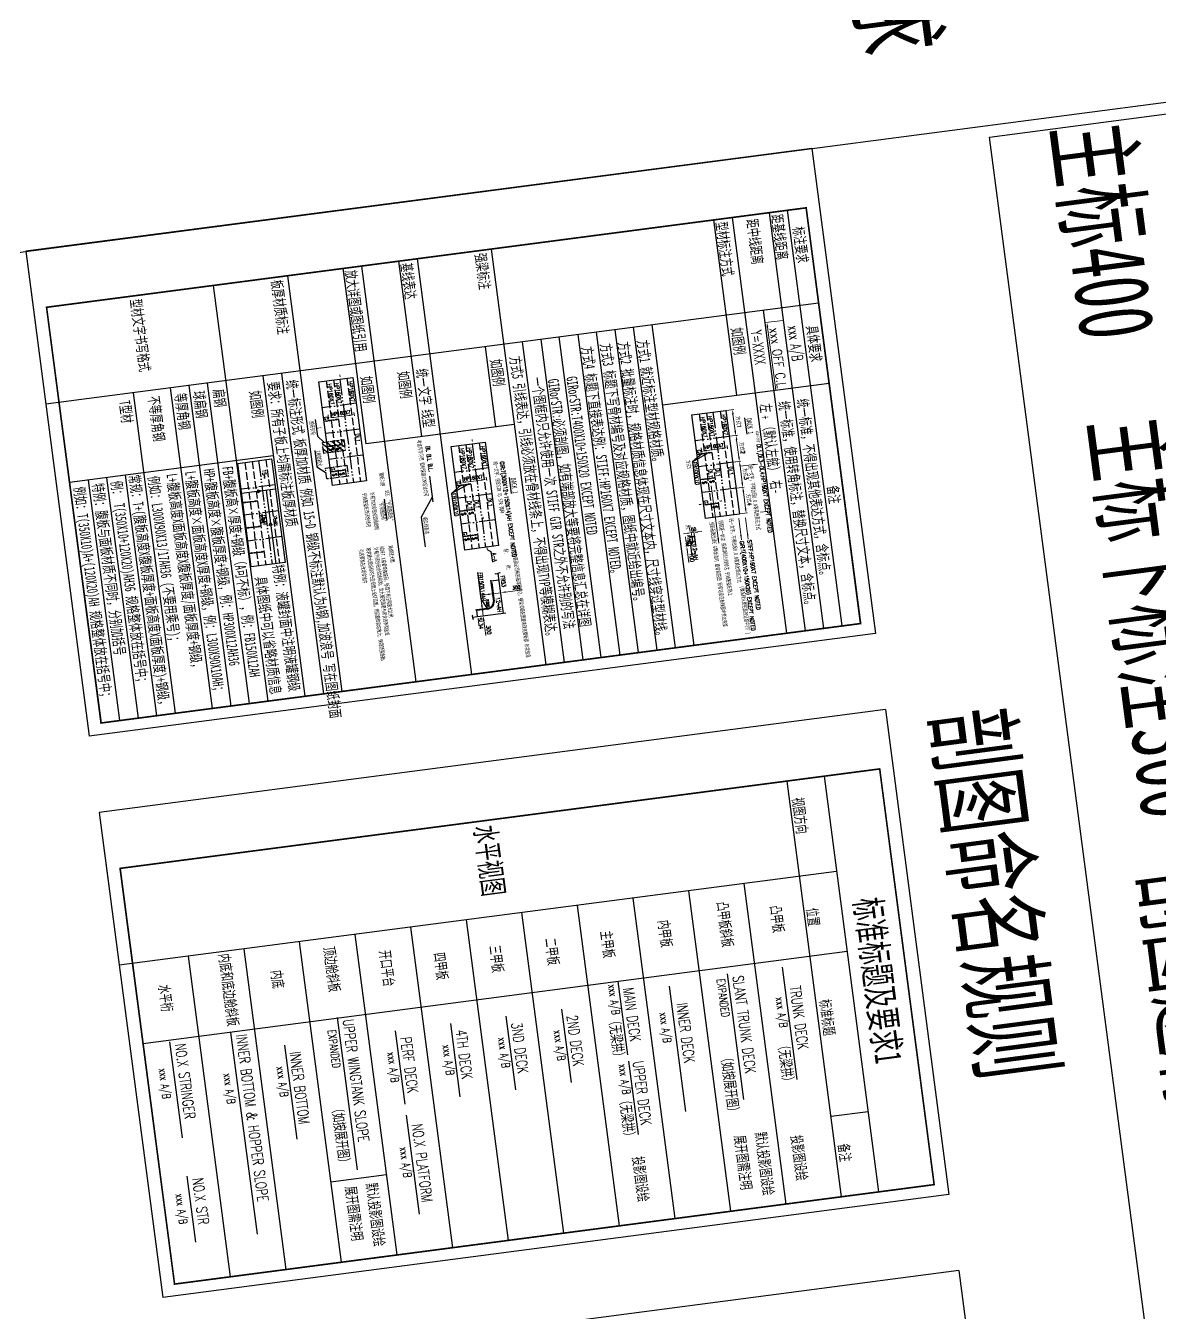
# Model space of a CAD drawing. Header units: millimetres. Extents: x -14906165 to 53546503, y 133836 to 58622790.
# Drawn here: x 36385918 to 39505551, y 45314530 to 48855954 of the extents above; entities that cross this region are included whole.
import ezdxf
from ezdxf.enums import TextEntityAlignment as Align

# ---------------------------------------------------------------- set-up
doc = ezdxf.new("R2010")
doc.units = ezdxf.units.MM
doc.header["$LTSCALE"] = 100
doc.header["$PDMODE"] = 98
doc.header["$PDSIZE"] = 20
for name, pattern in [('CENTER2', [4, 2.75, -0.5, 0.25, -0.5]), ('DASHED', [8, 6, -2]), ('DASHED2', [4, 3, -1]), ('DASHED3', [2, 1.5, -0.5]), ('DOUBLEDOT', [10, 6.5, -1, 0.25, -1, 0.25, -1])]:
    doc.linetypes.add(name, pattern=pattern)
for name, color, linetype in [('Girder_Invisible', 3, 'DOUBLEDOT'), ('Plate_Visible', 3, 'Continuous'), ('Seam', 40, 'Continuous'), ('Stiffener_Invisible', 2, 'DASHED'), ('Text', 7, 'Continuous'), ('标准形式增加', 6, 'Continuous')]:
    doc.layers.add(name, color=color, linetype=linetype)
doc.styles.add('JNRD_E1', font='romans.shx', dxfattribs={"width": 0.8})
doc.styles.add('中文GB2312', font='', dxfattribs={"width": 0.7})
doc.styles.add('英文（单）', font='romans.shx', dxfattribs={"width": 0.7})
doc.styles.get('中文GB2312').set_extended_font_data('FangSong_GB2312')
doc.dimstyles.new('1-100', dxfattribs={"dimscale": 100, "dimtxt": 1.5, "dimasz": 2, "dimexe": 0.5, "dimexo": 0.1, "dimtad": 1, "dimdec": 0, "dimzin": 1, "dimdsep": 46, "dimtxsty": 'JNRD_E1', "dimcen": 2.5, "dimclrd": 1, "dimclre": 1, "dimclrt": 2, "dimadec": 0, "dimazin": 0, "dimtfac": 1, "dimtdec": 0, "dimtmove": 0, "dimatfit": 3, "dimfxl": 1, "dimtzin": 0, "dimlwd": 13, "dimlwe": 13, "dimarcsym": 0})
doc.dimstyles.new('Jnrd_D150', dxfattribs={"dimtxt": 150, "dimasz": 150, "dimexe": 30, "dimexo": 30, "dimgap": 60, "dimtad": 1, "dimdec": 0, "dimrnd": 0.5, "dimzin": 0, "dimdsep": 46, "dimtxsty": 'JNRD_E1', "dimcen": 0, "dimclrd": 1, "dimclre": 1, "dimclrt": 2, "dimadec": 0, "dimazin": 0, "dimtfac": 1, "dimtdec": 0, "dimtmove": 0, "dimatfit": 3, "dimfxl": 1, "dimtolj": 1, "dimtzin": 0, "dimlwd": 5, "dimlwe": 5, "dimarcsym": 0})

# ---------------------------------------------------------------- blocks, each defined once
blk = doc.blocks.new('*D325')
at = {"color": 1, "lineweight": 13}
for p, q in [((-658912, 602077), (-658766, 602077)), ((-658816, 601877), (-658816, 601301)), ((-658958, 601101), (-658766, 601101))]:
    blk.add_line(p, q, dxfattribs=at)
at = {"color": 1}
for points in [[(-658782, 601877), (-658849, 601877), (-658816, 602077)], [(-658849, 601301), (-658782, 601301), (-658816, 601101)]]:
    blk.add_solid(points, dxfattribs=at)
at = {"layer": 'Defpoints', "color": 0}
for p in [(-658922, 602077), (-658968, 601101), (-658816, 601101)]:
    blk.add_point(p, dxfattribs=at)
at = {"color": 2, "insert": (-658953, 601589), "char_height": 150, "attachment_point": 5, "rotation": 90, "style": 'JNRD_E1'}
blk.add_mtext('HP160X7', dxfattribs=at)
blk = doc.blocks.new('*D326')
at = {"color": 1, "lineweight": 13}
for p, q in [((-660413, 602214), (-660413, 602499)), ((-660213, 602449), (-659492, 602449)), ((-659292, 602459), (-659292, 602499))]:
    blk.add_line(p, q, dxfattribs=at)
at = {"color": 1}
for points in [[(-660213, 602482), (-660213, 602416), (-660413, 602449)], [(-659492, 602416), (-659492, 602482), (-659292, 602449)]]:
    blk.add_solid(points, dxfattribs=at)
at = {"layer": 'Defpoints', "color": 0}
for p in [(-660413, 602204), (-659292, 602449), (-659292, 602449)]:
    blk.add_point(p, dxfattribs=at)
at = {"color": 2, "insert": (-659852, 602609), "char_height": 150, "attachment_point": 5, "style": 'JNRD_E1'}
blk.add_mtext('方式1', dxfattribs=at)
blk = doc.blocks.new('*D327')
at = {"color": 1, "lineweight": 13}
for p, q in [((-659292, 602214), (-659292, 602509)), ((-659092, 602459), (-658371, 602459)), ((-658171, 602214), (-658171, 602509))]:
    blk.add_line(p, q, dxfattribs=at)
at = {"color": 1}
for points in [[(-659092, 602492), (-659092, 602426), (-659292, 602459)], [(-658371, 602426), (-658371, 602492), (-658171, 602459)]]:
    blk.add_solid(points, dxfattribs=at)
at = {"layer": 'Defpoints', "color": 0}
for p in [(-659292, 602204), (-658171, 602459), (-658171, 602204)]:
    blk.add_point(p, dxfattribs=at)
at = {"color": 2, "insert": (-658731, 602619), "char_height": 150, "attachment_point": 5, "style": 'JNRD_E1'}
blk.add_mtext('方式2', dxfattribs=at)
blk = doc.blocks.new('*D328')
at = {"color": 1, "lineweight": 13}
for p, q in [((-658171, 602224), (-658171, 602509)), ((-657971, 602459), (-657250, 602459)), ((-657050, 602214), (-657050, 602509))]:
    blk.add_line(p, q, dxfattribs=at)
at = {"color": 1}
for points in [[(-657971, 602492), (-657971, 602426), (-658171, 602459)], [(-657250, 602426), (-657250, 602492), (-657050, 602459)]]:
    blk.add_solid(points, dxfattribs=at)
at = {"layer": 'Defpoints', "color": 0}
for p in [(-658171, 602214), (-657050, 602459), (-657050, 602204)]:
    blk.add_point(p, dxfattribs=at)
at = {"color": 2, "insert": (-657610, 602619), "char_height": 150, "attachment_point": 5, "style": 'JNRD_E1'}
blk.add_mtext('方式3', dxfattribs=at)
blk = doc.blocks.new('*D329')
at = {"color": 1, "lineweight": 13}
for p, q in [((-657050, 602214), (-657050, 602509)), ((-656850, 602459), (-656129, 602459)), ((-655929, 602214), (-655929, 602509))]:
    blk.add_line(p, q, dxfattribs=at)
at = {"color": 1}
for points in [[(-656850, 602492), (-656850, 602426), (-657050, 602459)], [(-656129, 602426), (-656129, 602492), (-655929, 602459)]]:
    blk.add_solid(points, dxfattribs=at)
at = {"layer": 'Defpoints', "color": 0}
for p in [(-657050, 602204), (-655929, 602459), (-655929, 602204)]:
    blk.add_point(p, dxfattribs=at)
at = {"color": 2, "insert": (-656489, 602619), "char_height": 150, "attachment_point": 5, "style": 'JNRD_E1'}
blk.add_mtext('方式4', dxfattribs=at)
blk = doc.blocks.new('HP160X7')
for p, q in [((0, 0), (7, 0)), ((0, -160), (0, 0)), ((7, 0), (7, -134)), ((23, -160), (0, -160)), ((10, -140), (26, -149))]:
    blk.add_line(p, q)
at = {"extrusion": (0, 0, -1)}
for centre, start, end in [((-13, -134), 300, 0), ((-23, -154), 120, 270)]:
    blk.add_arc(centre, 6, start, end, dxfattribs=at)
blk = doc.blocks.new('*D332')
at = {"color": 1, "lineweight": 5}
for p, q in [((-655108, 600086), (-655258, 600086)), ((-654958, 600176), (-654958, 600056)), ((-654958, 600086), (-654858, 600086)), ((-654858, 600176), (-654858, 600056)), ((-654708, 600086), (-654146, 600086))]:
    blk.add_line(p, q, dxfattribs=at)
at = {"color": 1}
for points in [[(-655108, 600061), (-655108, 600111), (-654958, 600086)], [(-654708, 600111), (-654708, 600061), (-654858, 600086)]]:
    blk.add_solid(points, dxfattribs=at)
at = {"layer": 'Defpoints', "color": 0}
for p in [(-654958, 600206), (-654858, 600206), (-654858, 600086)]:
    blk.add_point(p, dxfattribs=at)
at = {"color": 2, "insert": (-654352, 600221), "char_height": 150, "attachment_point": 5, "style": 'JNRD_E1'}
blk.add_mtext('\\A1;100', dxfattribs=at)
blk = doc.blocks.new('*D333')
at = {"color": 1, "lineweight": 5}
for p, q in [((-655397, 600574), (-655397, 600724)), ((-655256, 600424), (-655427, 600424)), ((-655252, 600324), (-655427, 600324)), ((-655397, 600324), (-655397, 600424)), ((-655397, 600174), (-655397, 600024))]:
    blk.add_line(p, q, dxfattribs=at)
at = {"color": 1}
for points in [[(-655422, 600574), (-655372, 600574), (-655397, 600424)], [(-655372, 600174), (-655422, 600174), (-655397, 600324)]]:
    blk.add_solid(points, dxfattribs=at)
at = {"layer": 'Defpoints', "color": 0}
for p in [(-655397, 600424), (-655226, 600424), (-655222, 600324)]:
    blk.add_point(p, dxfattribs=at)
at = {"color": 2, "insert": (-655532, 600377), "char_height": 150, "attachment_point": 5, "rotation": 90, "style": 'JNRD_E1'}
blk.add_mtext('\\A1;100', dxfattribs=at)
blk = doc.blocks.new('*D334')
at = {"color": 1, "lineweight": 13}
for p, q in [((-658912, 592977), (-658766, 592977)), ((-658816, 592777), (-658816, 592201)), ((-658958, 592001), (-658766, 592001))]:
    blk.add_line(p, q, dxfattribs=at)
at = {"color": 1}
for points in [[(-658782, 592777), (-658849, 592777), (-658816, 592977)], [(-658849, 592201), (-658782, 592201), (-658816, 592001)]]:
    blk.add_solid(points, dxfattribs=at)
at = {"layer": 'Defpoints', "color": 0}
for p in [(-658922, 592977), (-658968, 592001), (-658816, 592001)]:
    blk.add_point(p, dxfattribs=at)
at = {"color": 2, "insert": (-658953, 592489), "char_height": 150, "attachment_point": 5, "rotation": 90, "style": 'JNRD_E1'}
blk.add_mtext('HP160X7', dxfattribs=at)
blk = doc.blocks.new('*D335')
at = {"color": 1, "lineweight": 13}
for p, q in [((-653911, 593139), (-653911, 593773)), ((-653901, 592939), (-653961, 592939)), ((-653901, 592669), (-653961, 592669)), ((-653911, 592669), (-653911, 592939)), ((-653911, 592469), (-653911, 592269))]:
    blk.add_line(p, q, dxfattribs=at)
at = {"color": 1}
for points in [[(-653944, 593139), (-653877, 593139), (-653911, 592939)], [(-653877, 592469), (-653944, 592469), (-653911, 592669)]]:
    blk.add_solid(points, dxfattribs=at)
at = {"layer": 'Defpoints', "color": 0}
for p in [(-653911, 592939), (-653891, 592939), (-653891, 592669)]:
    blk.add_point(p, dxfattribs=at)
at = {"color": 2, "insert": (-654048, 593556), "char_height": 150, "attachment_point": 5, "rotation": 90, "style": 'JNRD_E1'}
blk.add_mtext('300', dxfattribs=at)
blk = doc.blocks.new('*D336')
at = {"color": 1, "lineweight": 13}
for p, q in [((-653481, 592188), (-653681, 592188)), ((-653281, 592183), (-653281, 592238)), ((-653281, 592188), (-653011, 592188)), ((-653011, 592183), (-653011, 592238)), ((-652811, 592188), (-652178, 592188))]:
    blk.add_line(p, q, dxfattribs=at)
at = {"color": 1}
for points in [[(-653481, 592155), (-653481, 592222), (-653281, 592188)], [(-652811, 592222), (-652811, 592155), (-653011, 592188)]]:
    blk.add_solid(points, dxfattribs=at)
at = {"layer": 'Defpoints', "color": 0}
for p in [(-653281, 592173), (-653011, 592188), (-653011, 592173)]:
    blk.add_point(p, dxfattribs=at)
at = {"color": 2, "insert": (-652394, 592326), "char_height": 150, "attachment_point": 5, "style": 'JNRD_E1'}
blk.add_mtext('300', dxfattribs=at)
blk = doc.blocks.new('*D337')
at = {"color": 1, "lineweight": 13}
for p, q in [((-662401, 588379), (-662255, 588379)), ((-662305, 588179), (-662305, 587604)), ((-662448, 587404), (-662255, 587404))]:
    blk.add_line(p, q, dxfattribs=at)
at = {"color": 1}
for points in [[(-662271, 588179), (-662338, 588179), (-662305, 588379)], [(-662338, 587604), (-662271, 587604), (-662305, 587404)]]:
    blk.add_solid(points, dxfattribs=at)
at = {"layer": 'Defpoints', "color": 0}
for p in [(-662411, 588379), (-662458, 587404), (-662305, 587404)]:
    blk.add_point(p, dxfattribs=at)
at = {"color": 2, "insert": (-662442, 587892), "char_height": 150, "attachment_point": 5, "rotation": 90, "style": 'JNRD_E1'}
blk.add_mtext('HP160X7', dxfattribs=at)
blk = doc.blocks.new('*D601')
at = {"color": 1, "lineweight": 13}
for p, q in [((-663930, 604762), (-663930, 604106)), ((-663730, 604156), (-661001, 604156))]:
    blk.add_line(p, q, dxfattribs=at)
at = {"color": 1}
blk.add_solid([(-663730, 604189), (-663730, 604123), (-663930, 604156)], dxfattribs=at)
at = {"layer": 'Defpoints', "color": 0}
for p in [(-663930, 604772), (-661001, 604487), (-661001, 604156)]:
    blk.add_point(p, dxfattribs=at)
at = {"insert": (-662366, 604394), "char_height": 350, "attachment_point": 5, "style": 'JNRD_E1'}
blk.add_mtext('xxx OFF C.L', dxfattribs=at)
blk = doc.blocks.new('_None')
blk = doc.blocks.new('绘图要素标准库V1.0 - 0416')
h = blk.add_hatch()
h.set_pattern_fill('ANSI31', color=256, scale=50, style=0)
h.set_pattern_definition([(45, (0, -6300), (-112.253202, 112.253202), [])])
h.paths.add_polyline_path([(-661303.2, 587872.3), (-660829.1, 587872.3), (-660829.1, 587061), (-661303.2, 587061)])
for p, q in [((-671091.9, 606671.6), (-650091.9, 606671.6)), ((-671091.9, 606671.6), (-671091.9, 576971.6)), ((-650091.9, 606671.6), (-650091.9, 576971.6)), ((-646796.9, 606671.6), (-625796.9, 606671.6)), ((-646796.9, 606671.6), (-646796.9, 576971.6)), ((-625796.9, 606671.6), (-625796.9, 576971.6)), ((-622501.9, 606671.6), (-601501.9, 606671.6)), ((-622501.9, 606671.6), (-622501.9, 576971.6)), ((-650591.9, 606171.6), (-668591.9, 606171.6)), ((-668591.9, 606171.6), (-668591.9, 577471.6)), ((-664470.2, 606171.6), (-664470.2, 576971.6)), ((-661001.2, 599871.6), (-661001.2, 606171.6)), ((-626296.9, 606171.6), (-644296.9, 606171.6)), ((-644296.9, 606171.6), (-644296.9, 577471.6)), ((-650591.9, 605471.6), (-668591.9, 605471.6)), ((-650591.9, 605471.6), (-668591.9, 605471.6)), ((-668591.9, 604771.6), (-650591.9, 604771.6)), ((-664470.2, 604071.6), (-650591.9, 604071.6)), ((-644296.9, 604071.6), (-626296.9, 604071.6)), ((-640175.2, 604071.6), (-640175.2, 576971.6)), ((-636706.2, 604071.6), (-636706.2, 577471.6)), ((-629768.2, 604071.6), (-629768.2, 602671.6)), ((-668591.9, 603371.6), (-650591.9, 603371.6)), ((-668591.9, 602671.6), (-661001.2, 602671.6)), ((-626296.9, 602671.6), (-644296.9, 602671.6)), ((-626296.9, 602671.6), (-644296.9, 602671.6)), ((-655222.2, 600324), (-655057.9, 600324)), ((-654957.9, 600224), (-654957.9, 600140.6)), ((-640175.2, 600571.6), (-626296.9, 600571.6)), ((-664470.2, 599871.6), (-650591.9, 599871.6)), ((-650591.9, 599171.6), (-664470.2, 599171.6)), ((-650591.9, 599171.6), (-664470.2, 599171.6)), ((-664470.2, 598471.6), (-650591.9, 598471.6)), ((-640175.2, 598471.6), (-626296.9, 598471.6)), ((-664470.2, 597771.6), (-650591.9, 597771.6)), ((-664470.2, 597071.6), (-650591.9, 597071.6)), ((-650591.9, 596371.6), (-664470.2, 596371.6)), ((-650591.9, 596371.6), (-664470.2, 596371.6)), ((-640175.2, 596371.6), (-626296.9, 596371.6)), ((-664470.2, 595671.6), (-650591.9, 595671.6)), ((-664470.2, 594971.6), (-650591.9, 594971.6)), ((-668591.9, 594271.6), (-650591.9, 594271.6)), ((-661001.2, 594271.6), (-661001.2, 589371.6)), ((-640175.2, 594271.6), (-626296.9, 594271.6)), ((-664470.2, 593571.6), (-661001.2, 593571.6)), ((-654402.2, 592668.9), (-653581.2, 592668.9)), ((-654402.2, 592638.9), (-653581.2, 592638.9)), ((-653311.2, 592368.9), (-653311.2, 591976.9)), ((-653281.2, 592368.9), (-653281.2, 591976.9)), ((-640175.2, 592171.6), (-626296.9, 592171.6)), ((-668591.9, 591471.6), (-650591.9, 591471.6)), ((-668591.9, 590771.6), (-661001.2, 590771.6)), ((-659269.4, 590877.5), (-658159.3, 590877.5)), ((-640175.2, 590071.6), (-626296.9, 590071.6)), ((-668591.9, 589371.6), (-650591.9, 589371.6)), ((-661001.2, 589371.6), (-661001.2, 588671.6)), ((-668591.9, 588671.6), (-664470.2, 588671.6)), ((-664470.2, 588671.6), (-661001.2, 588671.6)), ((-658536.6, 589081.9), (-657639.5, 589081.9)), ((-640175.2, 587971.6), (-626296.9, 587971.6)), ((-668591.9, 586571.6), (-650591.9, 586571.6)), ((-664470.2, 585871.6), (-661001.2, 585871.6)), ((-664470.2, 585871.6), (-650591.9, 585871.6)), ((-640175.2, 585871.6), (-626296.9, 585871.6)), ((-629768.2, 585871.6), (-629768.2, 583771.6)), ((-664470.2, 585171.6), (-650591.9, 585171.6)), ((-661001.2, 585171.6), (-661001.2, 577471.6)), ((-658594.3, 584464.3), (-658193.6, 584464.3)), ((-668591.9, 583771.6), (-650591.9, 583771.6)), ((-640175.2, 583771.6), (-626296.9, 583771.6)), ((-664470.2, 583071.6), (-650591.9, 583071.6)), ((-664470.2, 582371.6), (-650591.9, 582371.6)), ((-664470.2, 581671.6), (-650591.9, 581671.6)), ((-640175.2, 581671.6), (-626296.9, 581671.6)), ((-664470.2, 580271.6), (-650591.9, 580271.6)), ((-661001.2, 579571.6), (-650591.9, 579571.6)), ((-640175.2, 579571.6), (-626296.9, 579571.6)), ((-661001.2, 578871.6), (-650591.9, 578871.6)), ((-661001.2, 578171.6), (-650591.9, 578171.6)), ((-668591.9, 577471.6), (-650591.9, 577471.6)), ((-644296.9, 577471.6), (-626296.9, 577471.6)), ((-644296.9, 577471.6), (-626296.9, 577471.6)), ((-671091.9, 576971.6), (-650091.9, 576971.6)), ((-671091.9, 576971.6), (-667796.9, 576971.6)), ((-671091.9, 576971.6), (-667796.9, 576971.6)), ((-671091.9, 576971.6), (-667796.9, 576971.6)), ((-671091.9, 576971.6), (-667796.9, 576971.6)), ((-646796.9, 576971.6), (-625796.9, 576971.6)), ((-646796.9, 576971.6), (-643501.9, 576971.6)), ((-646796.9, 576971.6), (-643501.9, 576971.6)), ((-646796.9, 576971.6), (-643501.9, 576971.6)), ((-646796.9, 576971.6), (-643501.9, 576971.6))]:
    blk.add_line(p, q)
at = {"color": 3}
for p, q in [((-659994.9, 602864.3), (-659291.5, 602864.3)), ((-658772.4, 593824), (-658069, 593824)), ((-654502.2, 592638.9), (-654402.2, 592638.9)), ((-654452.2, 592938.9), (-654452.2, 592638.9)), ((-653311.2, 592026.9), (-653311.2, 591926.9)), ((-653011.2, 591976.9), (-653311.2, 591976.9))]:
    blk.add_line(p, q, dxfattribs=at)
at = {"color": 3, "linetype": 'Continuous'}
for p, q in [((-636706.2, 595413.1), (-633527.7, 595413.1)), ((-633257, 595418.5), (-630078.5, 595418.5)), ((-635850.3, 593183.9), (-632671.9, 593183.9)), ((-635850.3, 591083.9), (-632671.9, 591083.9)), ((-635850.3, 588983.9), (-632671.9, 588983.9)), ((-635850.3, 586898.5), (-632671.9, 586898.5)), ((-632200.4, 586898.5), (-627917, 586898.5)), ((-636741.4, 584812.2), (-630137.8, 584812.2)), ((-635850.3, 582714.5), (-631791.5, 582714.5)), ((-636693, 580779.3), (-627958.3, 580779.3)), ((-636642, 578464.8), (-632484, 578464.8)), ((-630818.1, 578456.7), (-627958.6, 578456.7))]:
    blk.add_line(p, q, dxfattribs=at)
blk.add_lwpolyline([(-670584.8, 620021.3), (-582717.1, 620021.3), (-582717.1, 613327.1), (-670584.8, 613327.1)], close=True)
at = {"const_width": 60}
for points in [[(-668591.9, 606171.6), (-650591.9, 606171.6), (-650591.9, 577471.6), (-668591.9, 577471.6)], [(-644296.9, 606171.6), (-626296.9, 606171.6), (-626296.9, 577471.6), (-644296.9, 577471.6)]]:
    blk.add_lwpolyline(points, close=True, dxfattribs=at)
at = {"color": 7}
for points in [[(-656588.1, 601524.9, 35, 35, 0), (-656588.1, 601624.9, 0, 0, 0), (-656438.1, 601624.9, 50, 0, 0), (-656288.1, 601624.9, 0, 0, 0)], [(-656557.7, 600841.1, 35, 35, 0), (-656557.7, 600741.1, 0, 0, 0), (-656407.7, 600741.1, 50, 0, 0), (-656257.7, 600741.1, 0, 0, 0)], [(-660502.4, 592634.8, 35, 35, 0), (-660602.4, 592634.8, 0, 0, 0), (-660602.4, 592484.8, 50, 0, 0), (-660602.4, 592334.8, 0, 0, 0)], [(-657149.2, 592662.8, 35, 35, 0), (-657249.2, 592662.8, 0, 0, 0), (-657249.2, 592512.8, 50, 0, 0), (-657249.2, 592362.8, 0, 0, 0)], [(-655905.2, 592665.2, 35, 35, 0), (-655805.2, 592665.2, 0, 0, 0), (-655805.2, 592515.2, 50, 0, 0), (-655805.2, 592365.2, 0, 0, 0)], [(-663991.5, 588037.4, 35, 35, 0), (-664091.5, 588037.4, 0, 0, 0), (-664091.5, 587887.4, 50, 0, 0), (-664091.5, 587737.4, 0, 0, 0)], [(-660638.4, 588065.4, 35, 35, 0), (-660738.4, 588065.4, 0, 0, 0), (-660738.4, 587915.4, 50, 0, 0), (-660738.4, 587765.4, 0, 0, 0)]]:
    blk.add_lwpolyline(points, format="xyseb", dxfattribs=at)
for points in [[(-658706.2, 601352), (-658409, 600708.8), (-657450, 600708.8)], [(-658706.2, 601096.3), (-658409, 600708.8)], [(-655040.6, 600405.9), (-654871.1, 600234.7), (-654418.6, 600234.7)], [(-655805.2, 592665.2), (-655714.9, 592790.4), (-655263.5, 592790.4)], [(-658706.2, 592252), (-658409, 591608.8), (-657450, 591608.8)], [(-658706.2, 591996.3), (-658409, 591608.8)], [(-654904.9, 592184.6), (-653755.5, 592184.6), (-653311.2, 592368.9)], [(-658364.8, 590877.5), (-657570.7, 590368.1), (-656287.8, 590368.1)], [(-662317.5, 586902.1), (-661593.2, 586902.1), (-661303.2, 587115.2)], [(-661001.5, 586739.4), (-660287.1, 586739.4), (-659989.4, 587049)]]:
    blk.add_lwpolyline(points)
at = {"linetype": 'CENTER2'}
for points in [[(-661303.2, 587872.3), (-660829.1, 587872.3), (-660829.1, 587061), (-661303.2, 587061)], [(-660195.2, 587860.4), (-659721.2, 587860.4), (-659721.2, 587049), (-660195.2, 587049)]]:
    blk.add_lwpolyline(points, close=True, dxfattribs=at)
for centre, radius in [((-655057.9, 600224), 100), ((-653581.2, 592368.9), 300), ((-653581.2, 592368.9), 270)]:
    blk.add_arc(centre, radius, 0, 90)
for points, start_tangent, end_tangent in [([(-654743.2, 593038.9), (-654743.2, 592838.9)], (-1, 0), (-1, 0)), ([(-653111.2, 591788.8), (-652911.2, 591788.8)], (0, -1), (0, -1))]:
    blk.add_spline(points, degree=3, dxfattribs=dict(start_tangent=start_tangent, end_tangent=end_tangent))
for p in [(-668591.9, 606171.6), (-644296.9, 606171.6)]:
    blk.add_point(p)
at = {"layer": 'Girder_Invisible'}
for p, q in [((-659291.9, 602204.2), (-659291.9, 600921.2)), ((-658170.9, 602204.2), (-658170.9, 600921.2)), ((-657049.8, 602204.2), (-657049.8, 600921.2)), ((-660412.9, 601712.4), (-655928.8, 601712.4)), ((-659291.9, 593104.2), (-659291.9, 591821.2)), ((-658170.9, 593104.2), (-658170.9, 591821.2)), ((-657049.8, 593104.2), (-657049.8, 591821.2)), ((-660412.9, 592612.4), (-655928.8, 592612.4)), ((-662781, 588506.8), (-662781, 587223.8)), ((-661660, 588506.8), (-661660, 587223.8)), ((-660539, 588506.8), (-660539, 587223.8)), ((-663902, 588015.1), (-659418, 588015.1)), ((-659760.8, 585094.1), (-659760.8, 583811)), ((-658639.8, 585094.1), (-658639.8, 583811)), ((-657518.8, 585094.1), (-657518.8, 583811)), ((-660881.9, 584602.3), (-656397.8, 584602.3))]:
    blk.add_line(p, q, dxfattribs=at)
at = {"layer": 'Plate_Visible'}
for p, q in [((-660412.9, 602204.2), (-655928.8, 602204.2)), ((-660412.9, 600921.2), (-660412.9, 602204.2)), ((-655928.8, 602204.2), (-655928.8, 600921.2)), ((-655928.8, 600921.2), (-660412.9, 600921.2)), ((-655300.9, 600424), (-654857.9, 600424)), ((-654857.9, 600439.3), (-654857.9, 600048.8)), ((-660412.9, 593104.2), (-655928.8, 593104.2)), ((-660412.9, 591821.2), (-660412.9, 593104.2)), ((-655928.8, 593104.2), (-655928.8, 591821.2)), ((-653011.2, 593041.1), (-653011.2, 591788.8)), ((-654743.2, 592938.9), (-653011.2, 592938.9)), ((-655928.8, 591821.2), (-660412.9, 591821.2)), ((-663902, 588506.8), (-659418, 588506.8)), ((-663902, 587223.8), (-663902, 588506.8)), ((-659418, 588506.8), (-659418, 587223.8)), ((-659418, 587223.8), (-663902, 587223.8)), ((-660881.9, 585094.1), (-656397.8, 585094.1)), ((-660881.9, 583811), (-660881.9, 585094.1)), ((-656397.8, 585094.1), (-656397.8, 583811)), ((-656397.8, 583811), (-660881.9, 583811))]:
    blk.add_line(p, q, dxfattribs=at)
at = {"layer": 'Seam'}
for p, q in [((-659578.8, 585094.1), (-659578.8, 583811)), ((-659578.8, 584734.3), (-656397.8, 584734.3))]:
    blk.add_line(p, q, dxfattribs=at)
for points in [[(-658165.8, 584734.3), (-658057.6, 584796.8), (-658057.6, 584671.8), (-658165.8, 584734.3)], [(-659578.8, 584536.2), (-659516.3, 584427.9), (-659641.3, 584427.9), (-659578.8, 584536.2)]]:
    blk.add_lwpolyline(points, dxfattribs=at)
at = {"layer": 'Stiffener_Invisible', "linetype": 'DASHED2'}
for p, q in [((-660412.9, 601983.8), (-655928.8, 601983.8)), ((-660412.9, 601472.2), (-655928.8, 601472.2)), ((-660412.9, 601196.3), (-655928.8, 601196.3)), ((-660412.9, 592883.8), (-655928.8, 592883.8)), ((-660412.9, 592372.2), (-655928.8, 592372.2)), ((-660412.9, 592096.3), (-655928.8, 592096.3)), ((-663902, 588286.4), (-659418, 588286.4)), ((-663902, 587774.8), (-659418, 587774.8)), ((-663902, 587499), (-659418, 587499)), ((-660881.9, 584873.7), (-656397.8, 584873.7)), ((-660881.9, 584362), (-656397.8, 584362)), ((-660881.9, 584086.2), (-656397.8, 584086.2))]:
    blk.add_line(p, q, dxfattribs=at)
at = {"layer": 'Stiffener_Invisible', "linetype": 'DASHED3'}
for p, q in [((-658706.2, 601196.3), (-658706.2, 601472.2)), ((-658706.2, 600921.2), (-658706.2, 601196.3)), ((-657610.4, 601196.3), (-657610.4, 601472.2)), ((-657610.4, 600921.2), (-657610.4, 601196.3)), ((-656513.6, 601196.3), (-656513.6, 601472.2)), ((-656513.6, 600921.2), (-656513.6, 601196.3)), ((-658706.2, 592096.3), (-658706.2, 592372.2)), ((-658706.2, 591821.2), (-658706.2, 592096.3)), ((-657610.4, 592096.3), (-657610.4, 592372.2)), ((-657610.4, 591821.2), (-657610.4, 592096.3)), ((-656513.6, 592096.3), (-656513.6, 592372.2)), ((-656513.6, 591821.2), (-656513.6, 592096.3)), ((-662195.4, 587499), (-662195.4, 587774.8)), ((-661099.5, 587499), (-661099.5, 587774.8)), ((-660002.7, 587499), (-660002.7, 587774.8)), ((-662195.4, 587223.8), (-662195.4, 587499)), ((-661099.5, 587223.8), (-661099.5, 587499)), ((-660002.7, 587223.8), (-660002.7, 587499)), ((-659175.2, 584086.2), (-659175.2, 584362)), ((-658079.3, 584086.2), (-658079.3, 584362)), ((-656982.5, 584086.2), (-656982.5, 584362)), ((-659175.2, 583811), (-659175.2, 584086.2)), ((-658079.3, 583811), (-658079.3, 584086.2)), ((-656982.5, 583811), (-656982.5, 584086.2))]:
    blk.add_line(p, q, dxfattribs=at)
at = {"layer": 'Stiffener_Invisible', "linetype": 'Continuous'}
for points in [[(-658706.2, 601472.2), (-658686.2, 601372.2), (-658726.2, 601372.2)], [(-658706.2, 601196.3), (-658726.2, 601296.3), (-658686.2, 601296.3)], [(-658706.2, 601196.3), (-658686.2, 601096.3), (-658726.2, 601096.3)], [(-657610.4, 601472.2), (-657590.4, 601372.2), (-657630.4, 601372.2)], [(-657610.4, 601196.3), (-657630.4, 601296.3), (-657590.4, 601296.3)], [(-657610.4, 601196.3), (-657590.4, 601096.3), (-657630.4, 601096.3)], [(-656513.6, 601472.2), (-656493.6, 601372.2), (-656533.6, 601372.2)], [(-656513.6, 601196.3), (-656533.6, 601296.3), (-656493.6, 601296.3)], [(-656513.6, 601196.3), (-656493.6, 601096.3), (-656533.6, 601096.3)], [(-658706.2, 600921.2), (-658726.2, 601021.2), (-658686.2, 601021.2)], [(-657610.4, 600921.2), (-657630.4, 601021.2), (-657590.4, 601021.2)], [(-656513.6, 600921.2), (-656533.6, 601021.2), (-656493.6, 601021.2)], [(-658706.2, 592372.2), (-658686.2, 592272.2), (-658726.2, 592272.2)], [(-658706.2, 592096.3), (-658726.2, 592196.3), (-658686.2, 592196.3)], [(-658706.2, 592096.3), (-658686.2, 591996.3), (-658726.2, 591996.3)], [(-657610.4, 592372.2), (-657590.4, 592272.2), (-657630.4, 592272.2)], [(-657610.4, 592096.3), (-657630.4, 592196.3), (-657590.4, 592196.3)], [(-657610.4, 592096.3), (-657590.4, 591996.3), (-657630.4, 591996.3)], [(-656513.6, 592372.2), (-656493.6, 592272.2), (-656533.6, 592272.2)], [(-656513.6, 592096.3), (-656533.6, 592196.3), (-656493.6, 592196.3)], [(-656513.6, 592096.3), (-656493.6, 591996.3), (-656533.6, 591996.3)], [(-658706.2, 591821.2), (-658726.2, 591921.2), (-658686.2, 591921.2)], [(-657610.4, 591821.2), (-657630.4, 591921.2), (-657590.4, 591921.2)], [(-656513.6, 591821.2), (-656533.6, 591921.2), (-656493.6, 591921.2)], [(-662195.4, 587774.8), (-662175.4, 587674.8), (-662215.4, 587674.8)], [(-661099.5, 587774.8), (-661079.5, 587674.8), (-661119.5, 587674.8)], [(-660002.7, 587774.8), (-659982.7, 587674.8), (-660022.7, 587674.8)], [(-662195.4, 587499), (-662215.4, 587599), (-662175.4, 587599)], [(-662195.4, 587499), (-662175.4, 587399), (-662215.4, 587399)], [(-662195.4, 587223.8), (-662215.4, 587323.8), (-662175.4, 587323.8)], [(-661099.5, 587499), (-661119.5, 587599), (-661079.5, 587599)], [(-661099.5, 587499), (-661079.5, 587399), (-661119.5, 587399)], [(-661099.5, 587223.8), (-661119.5, 587323.8), (-661079.5, 587323.8)], [(-660002.7, 587499), (-660022.7, 587599), (-659982.7, 587599)], [(-660002.7, 587499), (-659982.7, 587399), (-660022.7, 587399)], [(-660002.7, 587223.8), (-660022.7, 587323.8), (-659982.7, 587323.8)], [(-659175.2, 584362), (-659155.2, 584262), (-659195.2, 584262)], [(-658079.3, 584362), (-658059.3, 584262), (-658099.3, 584262)], [(-656982.5, 584362), (-656962.5, 584262), (-657002.5, 584262)], [(-659175.2, 584086.2), (-659195.2, 584186.2), (-659155.2, 584186.2)], [(-659175.2, 584086.2), (-659155.2, 583986.2), (-659195.2, 583986.2)], [(-659175.2, 583811), (-659195.2, 583911), (-659155.2, 583911)], [(-658079.3, 584086.2), (-658099.3, 584186.2), (-658059.3, 584186.2)], [(-658079.3, 584086.2), (-658059.3, 583986.2), (-658099.3, 583986.2)], [(-658079.3, 583811), (-658099.3, 583911), (-658059.3, 583911)], [(-656982.5, 584086.2), (-657002.5, 584186.2), (-656962.5, 584186.2)], [(-656982.5, 584086.2), (-656962.5, 583986.2), (-657002.5, 583986.2)], [(-656982.5, 583811), (-657002.5, 583911), (-656962.5, 583911)]]:
    blk.add_lwpolyline(points, close=True, dxfattribs=at)
at = {"layer": 'Text', "color": 3, "linetype": 'Continuous'}
for p, q in [((-636405.2, 601580.5), (-631532.6, 601580.5)), ((-636419.5, 599510.4), (-630988.5, 599510.4)), ((-636220.7, 597296.1), (-630789.7, 597296.1))]:
    blk.add_line(p, q, dxfattribs=at)
at = {"layer": '标准形式增加'}
blk.add_xline((-671091.9, 626302.9), (0, 1), dxfattribs=at)
at = {"xscale": -1}
blk.add_blockref('HP160X7', (-655222.2, 600424), dxfattribs=at)
at = {"rotation": 270}
blk.add_blockref('HP160X7', (-654857.9, 600140.6), dxfattribs=at)
at = {"width": 0.7}
for s, height, style, p in [('主标400 ', 2793.11, '中文GB2312', (-670631.5, 615753.7)), ('主标下标注300 ', 2793.11, '中文GB2312', (-657893.6, 615701.2)), ('剖图题标300  ', 2793.11, '中文GB2312', (-638423.3, 615399.4)), ('标注类要求', 2793.11, '中文GB2312', (-687981.2, 609098.2)), ('剖图命名规则', 2793.11, '中文GB2312', (-646359.7, 608433.8)), ('标注要求', 400, '中文GB2312', (-667833.5, 605584.9)), ('具体要求', 400, '中文GB2312', (-663551.3, 605602.5)), ('备注', 400, '中文GB2312', (-656622.6, 605602.5)), ('标准标题及要求1', 1000, '中文GB2312', (-638881.5, 604589.6)), ('距基线距离', 400, '中文GB2312', (-668475.9, 604847.9)), ('xxx A/B', 400, '英文（单）', (-663658.5, 604914.1)), ('统一标准，不得出现其他表达方式，含标点。', 400, '中文GB2312', (-660484.9, 604902.5)), ('统一标准，使用转角标注，替换尺寸文本，含标点。', 400, '中文GB2312', (-660484.9, 604202.5)), ('距中线距离', 400, '中文GB2312', (-668421.6, 603903.7)), ('Y=XXXX', 400, '英文（单）', (-663658.5, 603514.1)), ('左﹢（默认左舷） 右-', 400, '中文GB2312', (-660484.9, 603502.5)), ('型材标注方式', 400, '中文GB2312', (-668475.9, 602747.9)), ('如图例', 400, '中文GB2312', (-663887, 602800.8)), ('视图方向', 400, '中文GB2312', (-643538.5, 602784.9)), ('位置', 400, '中文GB2312', (-638757.1, 602774.4)), ('标准标题', 400, '中文GB2312', (-634793.6, 602817.3)), ('备注', 400, '中文GB2312', (-628551.3, 602802.5)), ('统一文字，不得出现U.O.N等其他表达方式', 150, '中文GB2312', (-657924.8, 602767.4)), ('统一文字，不得出现U.O.N等其他表达方式', 150, '中文GB2312', (-655788.6, 601797.3)), ('凸甲板', 400, '中文GB2312', (-639067.5, 601433.2)), ('短筋逐一标注 或者添加引线标注 引线要指在筋上', 150, '中文GB2312', (-655755.1, 601398.3)), ('当剖视图出现E G等标注时 要有剖视图 所有信息在剖视图中表达完整', 150, '中文GB2312', (-655755.1, 601058.4)), ('（无梁拱）', 400, '中文GB2312', (-633268.3, 601063.3)), ('投影图设绘', 400, '中文GB2312', (-629170, 601092.3)), ('方式5', 150, '中文GB2312', (-658509.4, 600482.3)), ('例：', 150, '中文GB2312', (-655750, 600156.4)), ('默认投影图设绘', 400, '中文GB2312', (-629507, 599778.2)), ('方式1 就近标注型材规格材质。', 400, '中文GB2312', (-663887, 599248.5)), ('凸甲板斜板', 400, '中文GB2312', (-639520.3, 599477)), ('（如按展开图）', 400, '中文GB2312', (-633065.6, 598882.3)), ('展开图需注明', 400, '中文GB2312', (-629479.5, 598985.7)), ('方式2 批量标注时，规格材质信息体现在尺寸文本内，尺寸线穿过型材线。', 400, '中文GB2312', (-663912.6, 598532.9)), ('方式3 标题下写骨材编号及对应规格材质，图纸中就近给出编号。', 400, '中文GB2312', (-663938.2, 597864.5)), ('方式4 标题下直接表达例：STIFF:HP160X7 EXCEPT NOTED。', 400, '中文GB2312', (-663917.6, 597150.9)), ('内甲板', 400, '中文GB2312', (-639066.4, 597202.5)), ('GIRorSTR:T400X10+150X20 EXCEPT NOTED ', 400, '中文GB2312', (-662723.5, 596440.4)), ('GIRorSTR:必须剖图，如有端部放大等要将完整信息汇总在详图', 400, '中文GB2312', (-662723.5, 595740.4)), ('一个图框内只允许使用一次 STIFF GIR STR之外不允许别的写法 ', 400, '中文GB2312', (-662886.8, 595136.6)), ('主甲板', 400, '中文GB2312', (-638935.5, 595017.1)), ('（无梁拱）', 400, '中文GB2312', (-631813.5, 594901.4)), ('投影图设绘', 400, '中文GB2312', (-629148.5, 595100.4)), ('方式5 引线表达，引线必须放在骨材线条上，不得出现TYP等模糊表达。', 400, '中文GB2312', (-663895.4, 594436.6)), ('（无梁拱）', 400, '中文GB2312', (-635262.7, 594895.9)), ('强梁标注', 400, '中文GB2312', (-668475.9, 593647.9)), ('如图例', 400, '中文GB2312', (-663887, 593700.8)), ('统一文字，限定GIR 与 STR 两种 ', 150, '中文GB2312', (-659526, 593315.5)), ('例：', 150, '中文GB2312', (-655755.1, 593275.7)), ('所有强梁必须有剖视详图表达，强梁详细剖图要体现完整板厚 形状信息', 150, '中文GB2312', (-655635.7, 593588.6)), ('例：', 150, '中文GB2312', (-655055.4, 593281.9)), ('二甲板', 400, '中文GB2312', (-638935.5, 592917.1)), ('水平视图', 800, '中文GB2312', (-644102.3, 590834.8)), ('基线表达', 400, '中文GB2312', (-668475.9, 590847.9)), ('统一文字 线型', 400, '中文GB2312', (-663887, 590900.8)), ('三甲板', 400, '中文GB2312', (-638935.5, 590817.1)), ('如图例', 400, '中文GB2312', (-663887, 590200.8)), ('考虑写字习惯 暂时保留三种写法均可', 150, '中文GB2312', (-660862.1, 590585)), ('细实线表达', 150, '中文GB2312', (-657549.8, 590430)), ('放大详图或图纸引用', 400, '中文GB2312', (-668475.9, 588747.9)), ('如图例', 400, '中文GB2312', (-663887, 588800.8)), ('图纸引用', 150, '中文GB2312', (-659685.2, 589021.2)), ('SEE “引用图图名”', 150, '中文GB2312', (-658906, 589152.8)), ('局部放大图', 150, '中文GB2312', (-656537.7, 589011.2)), ('四甲板', 400, '中文GB2312', (-638935.5, 588717.1)), ('外框为闭合细点划线绘制', 150, '中文GB2312', (-658901.9, 588586.6)), (' “引用图图号”', 150, '中文GB2312', (-658652.1, 588886.3)), ('给DET.X或者单独题目，标题下有注明放大比例', 150, '中文GB2312', (-656549.9, 588686)), ('外框为闭合细点划线绘制，放大图范围要与闭合线条相适应', 150, '中文GB2312', (-656542.1, 588459.5)), ('引线要指在改闭合线内', 150, '中文GB2312', (-658912, 588298.9)), ('要求放大图设绘时先在母图上全好范围，然后整体剖切放大，保障范围准确。', 150, '中文GB2312', (-656567.7, 588179.5)), ('引线要指在改闭合线内', 150, '中文GB2312', (-656540.6, 587893)), ('开口平台', 400, '中文GB2312', (-639339.3, 586703)), ('图纸引用', 150, '中文GB2312', (-662268.6, 586681)), ('1 ', 150, '中文GB2312', (-661981.4, 586950.2)), ('2局部放大', 150, '中文GB2312', (-660975.4, 586788.8)), ('板厚材质标注', 400, '中文GB2312', (-668475.9, 585947.9)), ('统一标注形式 板厚加材质 例如 15~D 钢级不标注默认为A钢,加波浪号 写在图纸封面', 400, '中文GB2312', (-664132, 586016.8)), ('要求：所有子板上均需标注板厚材质', 400, '中文GB2312', (-664159.5, 585323.2)), ('默认投影图设绘', 400, '中文GB2312', (-629507, 585078.2)), ('如图例', 400, '中文GB2312', (-663887, 584600.8)), ('特例：液罐封面中注明液罐钢级  ', 400, '中文GB2312', (-656348.4, 584618.8)), ('顶边舱斜板', 400, '中文GB2312', (-639801.2, 584652.4)), (' 具体图纸中可以省略材质信息 ', 400, '中文GB2312', (-656125.3, 583912.8)), ('（如按展开图）', 400, '中文GB2312', (-633065.6, 584182.3)), ('展开图需注明', 400, '中文GB2312', (-629479.5, 584285.7)), ('扁钢', 400, '中文GB2312', (-664157.3, 583254.4)), ('FB+腹板高×厚度+钢级（A可不标），例：FB150X12AH', 400, '中文GB2312', (-660814.1, 583214.3)), ('球扁钢', 400, '中文GB2312', (-664184.8, 582514.3)), ('HP+腹板高度×腹板厚度+钢级，例：HP300X12AH36', 400, '中文GB2312', (-660814.1, 582514.3)), ('内底', 400, '中文GB2312', (-639093.6, 582577.9)), ('等厚角钢', 400, '中文GB2312', (-664184.8, 581814.3)), ('L+腹板高度×面板高度X厚度+钢级，例：L300X90X10AH；', 400, '中文GB2312', (-660814.1, 581814.3)), ('L+腹板高度X面板高度X腹板厚度/面板厚度+钢级，', 400, '中文GB2312', (-660814.1, 581114.3)), ('型材文字书写格式', 400, '中文GB2312', (-668449.4, 580621)), ('不等厚角钢', 400, '中文GB2312', (-664218, 580816.1)), ('内底和底边舱斜板', 400, '中文GB2312', (-640089, 580718.6)), ('例如：L300X90X13/17AH36 (不要用乘号)；', 400, '中文GB2312', (-660814.1, 580414.3)), ('T型材', 400, '中文GB2312', (-664184.8, 579714.3)), ('常规：T+(腹板高度X腹板厚度+面板高度X面板厚度)+钢级，', 400, '中文GB2312', (-660974.3, 579714.3)), ('例： T(350X10+120X20)AH36 规格整体放在括号中；', 400, '中文GB2312', (-660814.1, 579014.3)), ('特例：腹板与面板材质不同时，分别加括号', 400, '中文GB2312', (-660814.1, 578314.3)), ('水平桁', 400, '中文GB2312', (-639106, 578337)), ('例如：T(350X10)A+(120X20)AH 规格整体放在括号中；', 400, '中文GB2312', (-660772.9, 577600.5))]:
    blk.add_text(s, height=height, dxfattribs=dict(at, style=style)).set_placement(p)
at = {"color": 1, "style": '中文GB2312', "width": 0.7}
blk.add_text('(腹板默认是铅直的还是平行？)', height=150, dxfattribs=at).set_placement((-652845.6, 601871.7))
at = {"color": 3, "linetype": 'Continuous', "style": 'JNRD_E1', "width": 0.8}
for s, p in [('MAIN DECK', (-636384.7, 595574.9)), ('UPPER DECK', (-633207.7, 595569.5)), ('2ND DECK', (-635528.8, 593345.7)), ('3ND DECK', (-635528.8, 591245.7)), ('4TH DECK', (-635528.8, 589145.7)), ('PERF DECK', (-635528.8, 587060.3)), ('UPPER WINGTANK SLOPE', (-636608.5, 585001.2)), ('INNER BOTTOM', (-635528.8, 582876.3)), ('NO.X STRINGER', (-636509.2, 578653.8)), ('NO.X STR', (-630685.3, 578645.7))]:
    blk.add_text(s, height=400, dxfattribs=at).set_placement(p)
blk.add_text('NO.X PLATFORM', height=400, dxfattribs=at).set_placement((-630075.3, 587062), align=Align.CENTER)
at = {"layer": 'Text'}
for s, height, style, width, p in [('DACK 1', 200, '中文GB2312', 0.7, (-659952.9, 602920.7)), ('标题下文字', 100, '中文GB2312', 0.7, (-659357.9, 603205.4)), ('DL1,DL3-DL4:HP160X7 EXCEPT NOTED', 150, 'JNRD_E1', 0.8, (-658802.4, 603182.6)), ('HP160X7', 150, 'JNRD_E1', 0.8, (-660262.8, 602011.2)), ('DL1', 150, 'JNRD_E1', 0.8, (-657998.5, 602011.2)), ('STIFF:HP160X7 EXCEPT NOTED', 150, 'JNRD_E1', 0.8, (-654770.8, 602370.2)), ('GIR:T(400X10+150X20) EXCEPT NOTED', 150, 'JNRD_E1', 0.8, (-654770.8, 602082.3)), ('HP160X7', 150, 'JNRD_E1', 0.8, (-660270.4, 601504.6)), ('DL1', 150, 'JNRD_E1', 0.8, (-657998.5, 601528.4)), ('HP160X7', 150, 'JNRD_E1', 0.8, (-660274.9, 601231)), ('DL1', 150, 'JNRD_E1', 0.8, (-657998.5, 601252.5)), ('$', 150, 'JNRD_E1', 0.8, (-657524.9, 601265.3)), ('$', 150, 'JNRD_E1', 0.8, (-657524, 600986.9)), ('$', 150, 'JNRD_E1', 0.8, (-656428.1, 601265.3)), ('G', 150, 'JNRD_E1', 0.8, (-658888.8, 600935.2)), ('FB100X10', 150, 'JNRD_E1', 0.8, (-658407.7, 600712.9)), ('G', 150, 'JNRD_E1', 0.8, (-656696.1, 600935.2)), ('R150', 100, 'JNRD_E1', 0.8, (-655307.4, 600156.2)), ('12~AH', 150, 'JNRD_E1', 0.8, (-654862.8, 600300.5)), ('DACK 1', 200, '中文GB2312', 0.7, (-658730.4, 593880.5)), ('GIR:T(300X12+150X14)AH EXCEPT NOTED', 150, 'JNRD_E1', 0.8, (-659491, 593560.4)), ('HP160X7', 150, 'JNRD_E1', 0.8, (-660262.8, 592911.2)), ('DL1', 150, 'JNRD_E1', 0.8, (-657998.5, 592911.2)), ('A-A', 150, 'JNRD_E1', 0.8, (-655646.4, 592821.8)), ('FR53', 150, 'JNRD_E1', 0.8, (-654631, 593028.7)), ('HP160X7', 150, 'JNRD_E1', 0.8, (-660270.4, 592404.6)), ('DL1', 150, 'JNRD_E1', 0.8, (-657998.5, 592428.4)), ('12~AH', 150, 'JNRD_E1', 0.8, (-653738.5, 592743.9)), ('HP160X7', 150, 'JNRD_E1', 0.8, (-660274.9, 592131)), ('DL1', 150, 'JNRD_E1', 0.8, (-657998.5, 592152.5)), ('$', 150, 'JNRD_E1', 0.8, (-657524.9, 592165.3)), ('$', 150, 'JNRD_E1', 0.8, (-657524, 591886.9)), ('$', 150, 'JNRD_E1', 0.8, (-656428.1, 592165.3)), ('$', 150, 'JNRD_E1', 0.8, (-656427.2, 591886.9)), ('FB150X14AH', 150, 'JNRD_E1', 0.8, (-654890.8, 592211.3)), ('R300', 100, 'JNRD_E1', 0.8, (-653703.9, 592364.9)), ('SL34', 150, 'JNRD_E1', 0.8, (-652958, 591981.6)), ('G', 150, 'JNRD_E1', 0.8, (-658888.8, 591835.2)), ('FB100X10', 150, 'JNRD_E1', 0.8, (-658407.7, 591612.9)), ('G', 150, 'JNRD_E1', 0.8, (-656696.1, 591835.2)), ('BL', 150, 'JNRD_E1', 0.8, (-660557, 590877.3)), ('B.L', 150, 'JNRD_E1', 0.8, (-660212.9, 590877.3)), ('B.L.', 150, 'JNRD_E1', 0.8, (-659802.7, 590877.3)), ('HP160X7', 150, 'JNRD_E1', 0.8, (-663751.9, 588313.8)), ('DL1', 150, 'JNRD_E1', 0.8, (-661487.6, 588313.8)), ('HP160X7', 150, 'JNRD_E1', 0.8, (-663764.1, 587533.6)), ('HP160X7', 150, 'JNRD_E1', 0.8, (-663759.6, 587807.2)), ('$', 150, 'JNRD_E1', 0.8, (-661014, 587567.9)), ('$', 150, 'JNRD_E1', 0.8, (-659917.3, 587567.9)), ('G', 150, 'JNRD_E1', 0.8, (-662377.9, 587237.8)), ('$', 150, 'JNRD_E1', 0.8, (-661013.1, 587289.5)), ('G', 150, 'JNRD_E1', 0.8, (-660185.3, 587237.8)), ('$', 150, 'JNRD_E1', 0.8, (-659916.3, 587289.5)), ('15~', 150, 'JNRD_E1', 0.8, (-660477.8, 584677.6)), ('12~AH', 100, 'JNRD_E1', 0.8, (-658467.4, 584901)), ('<10>', 100, 'JNRD_E1', 0.8, (-658560.6, 584362.1)), ('12~AH', 100, 'JNRD_E1', 0.8, (-658551.3, 584477.2))]:
    blk.add_text(s, height=height, dxfattribs=dict(at, style=style, width=width)).set_placement(p)
at = {"layer": 'Text', "color": 3, "linetype": 'Continuous', "style": 'JNRD_E1', "width": 0.8}
for s, p in [('TRUNK DECK', (-635527.2, 601769.5)), ('SLANT TRUNK DECK ', (-636286.7, 599699.4)), ('INNER DECK', (-635444.3, 597485.1)), ('INNER BOTTOM & HOPPER SLOPE', (-636560.2, 580968.3))]:
    blk.add_text(s, height=400, dxfattribs=at).set_placement(p)
at = {"layer": 'Text', "linetype": 'Continuous', "style": 'JNRD_E1', "width": 0.8}
for s, p in [('xxx A/B', (-635141.7, 601194.3)), ('EXPANDED', (-636252.1, 599094.3)), ('xxx A/B', (-635141.7, 596804.5)), ('xxx A/B', (-636624.4, 595032.4)), ('xxx A/B', (-633175.1, 595037.8)), ('xxx A/B', (-634973.2, 592785.9)), ('xxx A/B', (-634973.2, 590685.9)), ('xxx A/B', (-634973.2, 588585.9)), ('xxx A/B', (-634973.2, 586500.5)), ('xxx A/B', (-630852.1, 586500.5)), ('EXPANDED', (-636252.1, 584394.3)), ('xxx A/B', (-634973.2, 582316.5)), ('xxx A/B', (-634973.2, 580311.3)), ('xxx A/B', (-635548.5, 577934.3)), ('xxx A/B', (-630121.6, 577945.1))]:
    blk.add_text(s, height=300, dxfattribs=at).set_placement(p)
dim = blk.add_linear_dim(base=(-661001.2, 604156), p1=(-663930.3, 604771.6), p2=(-661001.2, 604486.9), text='xxx OFF C.L', dimstyle='1-100', override={"dimtxt": 3.5, "dimblk2": 'None', "dimsah": 1, "dimse2": 1, "dimclrt": 256})
dim.commit()
dim.dimension.update_dxf_attribs({"geometry": '*D601', "text_midpoint": (-662365.8, 604393.5)})
for base, p1, p2, text, picture, middle in [((-659291.9, 602449), (-660412.9, 602204.2), (-659291.9, 602449), '方式1', '*D326', (-659852.4, 602609.1)), ((-658170.9, 602459), (-659291.9, 602204.2), (-658170.9, 602204.2), '方式2', '*D327', (-658731.4, 602619.1)), ((-657049.8, 602459), (-658170.9, 602214.2), (-657049.8, 602204.2), '方式3', '*D328', (-657610.4, 602619.1)), ((-655928.8, 602459), (-657049.8, 602204.2), (-655928.8, 602204.2), '方式4', '*D329', (-656489.3, 602619.1)), ((-653011.2, 592188.4), (-653281.2, 592172.9), (-653011.2, 592172.9), '300', '*D336', (-652394.5, 592325.9))]:
    dim = blk.add_linear_dim(base=base, p1=p1, p2=p2, text=text, dimstyle='1-100')
    dim.commit()
    dim.dimension.update_dxf_attribs({"geometry": picture, "text_midpoint": middle})
for base, p1, p2, text, picture, middle in [((-658815.7, 601101.3), (-658922.1, 602076.5), (-658968.4, 601101.3), 'HP160X7', '*D325', (-658953.2, 601588.9)), ((-653910.7, 592938.9), (-653890.5, 592668.9), (-653890.5, 592938.9), '300', '*D335', (-654048.2, 593555.7)), ((-658815.7, 592001.3), (-658922.1, 592976.5), (-658968.4, 592001.3), 'HP160X7', '*D334', (-658953.2, 592488.9)), ((-662304.8, 587404), (-662411.3, 588379.2), (-662457.6, 587404), 'HP160X7', '*D337', (-662442.3, 587891.6))]:
    dim = blk.add_linear_dim(base=base, p1=p1, p2=p2, angle=90, text=text, dimstyle='1-100')
    dim.commit()
    dim.dimension.update_dxf_attribs({"geometry": picture, "text_midpoint": middle})
dim = blk.add_linear_dim(base=(-655397.1, 600424), p1=(-655222.2, 600324), p2=(-655225.7, 600424), angle=90, dimstyle='Jnrd_D150')
dim.commit()
dim.dimension.update_dxf_attribs({"geometry": '*D333', "text_midpoint": (-655397.1, 600377.1), "dimtype": 128})
dim = blk.add_linear_dim(base=(-654857.9, 600085.8), p1=(-654957.9, 600205.6), p2=(-654857.9, 600205.6), dimstyle='Jnrd_D150')
dim.commit()
dim.dimension.update_dxf_attribs({"geometry": '*D332', "text_midpoint": (-654352.2, 600220.8)})
for points, override in [([(-657956.2, 603119.7), (-657956.2, 602459)], {"dimgap": 0.625, "dimtad": 0}), ([(-655887.5, 603230.5), (-655887.5, 602988.4)], {"dimasz": 1, "dimgap": 0.625, "dimtad": 0}), ([(-654814.6, 602155.8), (-655736.8, 602155.8)], {"dimgap": 0.625, "dimtad": 0}), ([(-654809.9, 602409.3), (-655730.8, 602409.3)], {"dimgap": 0.625, "dimtad": 0}), ([(-654799.7, 601292.4), (-657283.8, 601292.4)], {"dimgap": 0.625, "dimtad": 0})]:
    blk.add_leader(points, dimstyle='1-100', override=override)

msp = doc.modelspace()

# ---------------------------------------------------------------- block references
at = {"lineweight": 5, "xscale": 64.06802830554443, "yscale": 73.4024339265743, "zscale": 64.06802830554443, "rotation": 277.4624694947158}
msp.add_blockref('绘图要素标准库V1.0 - 0416', (-22373, 103764), dxfattribs=at)

doc.saveas('drawing.dxf')
